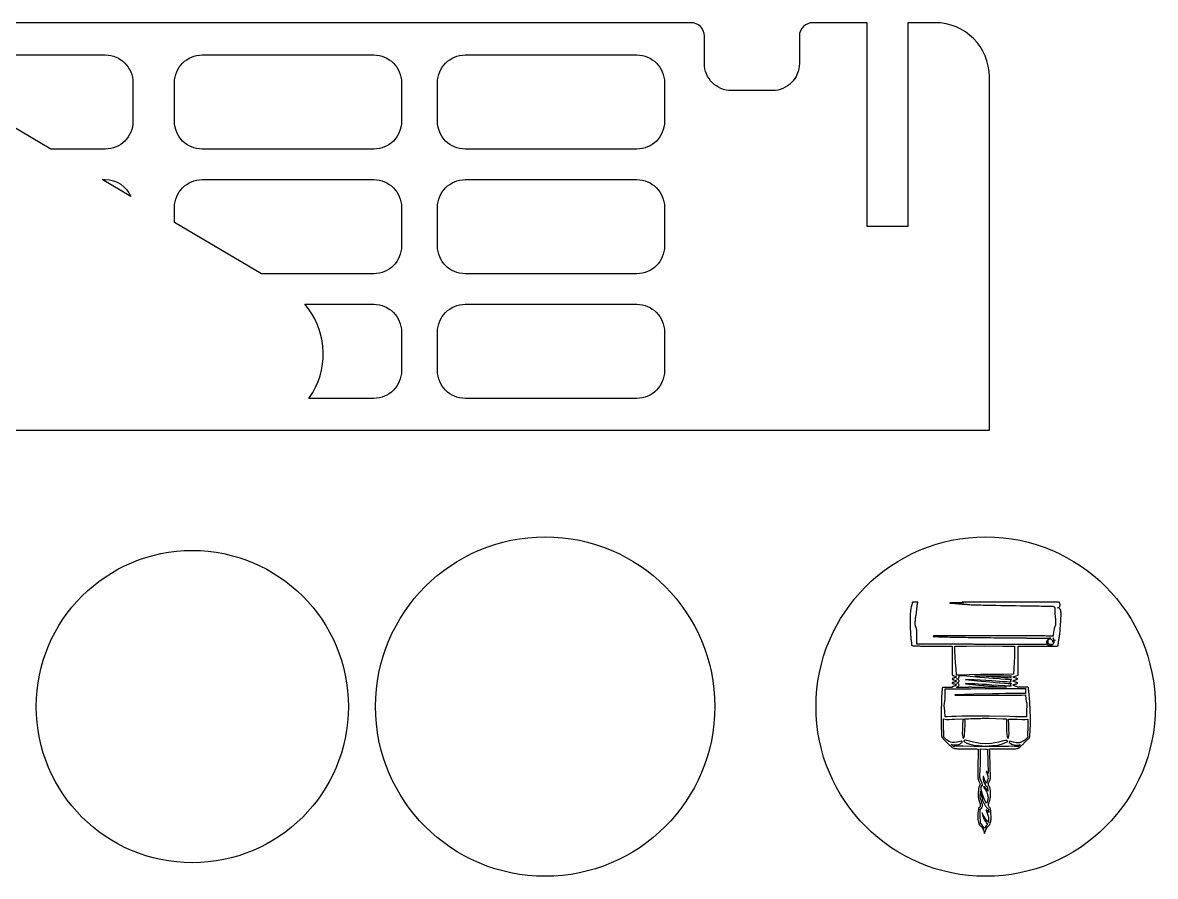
# Model space of a CAD drawing. Extents: x -250 to 250, y -318 to 318.
# Drawn here: x -38.2 to 45.2, y -255.8 to -192.9 of the extents above; entities that cross this region are included whole.
import ezdxf

# ---------------------------------------------------------------- set-up
doc = ezdxf.new("R2010")
doc.units = 0
doc.layers.get('0').update_dxf_attribs({"linetype": 'CONTINUOUS'})

msp = doc.modelspace()

# ---------------------------------------------------------------- linework, layer by layer
for points in [[(-68.004, -222.892), (32.996, -222.892), (32.996, -196.892), (32.975, -196.483), (32.915, -196.086), (32.816, -195.702), (32.682, -195.335), (32.513, -194.985), (32.313, -194.655), (32.083, -194.348), (31.824, -194.063), (31.54, -193.805), (31.232, -193.575), (30.903, -193.375), (30.553, -193.206), (30.186, -193.072), (29.802, -192.973), (29.405, -192.913), (28.996, -192.892), (28.996, -192.892), (26.996, -192.892), (26.996, -207.892), (23.996, -207.892), (23.996, -192.892), (19.996, -192.892), (19.795, -192.912), (19.607, -192.971), (19.437, -193.063), (19.289, -193.185), (19.167, -193.333), (19.075, -193.503), (19.016, -193.69), (18.996, -193.892), (18.996, -195.892), (18.986, -196.096), (18.955, -196.295), (18.906, -196.487), (18.839, -196.67), (18.755, -196.845), (18.655, -197.01), (18.539, -197.164), (18.41, -197.306), (18.268, -197.435), (18.114, -197.55), (17.949, -197.651), (17.775, -197.735), (17.591, -197.802), (17.399, -197.851), (17.201, -197.882), (16.996, -197.892), (13.996, -197.892), (13.792, -197.882), (13.593, -197.851), (13.401, -197.802), (13.218, -197.735), (13.043, -197.651), (12.878, -197.55), (12.724, -197.435), (12.582, -197.306), (12.453, -197.164), (12.338, -197.01), (12.237, -196.845), (12.153, -196.67), (12.086, -196.487), (12.037, -196.295), (12.006, -196.096), (11.996, -195.892), (11.996, -193.892), (11.976, -193.69), (11.917, -193.503), (11.825, -193.333), (11.703, -193.185), (11.555, -193.063), (11.385, -192.971), (11.198, -192.912), (10.996, -192.892), (-52.053, -192.892)], [(-44.793, -195.27), (-32.146, -195.27), (-31.938, -195.281), (-31.736, -195.312), (-31.541, -195.362), (-31.354, -195.431), (-31.175, -195.517), (-31.007, -195.62), (-30.85, -195.738), (-30.705, -195.869), (-30.573, -196.015), (-30.455, -196.172), (-30.353, -196.34), (-30.267, -196.518), (-30.198, -196.705), (-30.147, -196.9), (-30.116, -197.102), (-30.106, -197.31), (-30.106, -200.166), (-30.116, -200.374), (-30.147, -200.576), (-30.198, -200.771), (-30.267, -200.958), (-30.353, -201.136), (-30.455, -201.304), (-30.573, -201.461), (-30.705, -201.607), (-30.85, -201.738), (-31.007, -201.856), (-31.175, -201.959), (-31.354, -202.045), (-31.541, -202.114), (-31.736, -202.164), (-31.938, -202.195), (-32.146, -202.206), (-32.146, -202.206), (-36.164, -202.206), (-46.448, -196.126)]]:
    msp.add_lwpolyline(points)
for points in [[(-25.006, -195.27), (-12.359, -195.27), (-12.151, -195.281), (-11.949, -195.312), (-11.754, -195.362), (-11.567, -195.431), (-11.389, -195.517), (-11.221, -195.62), (-11.064, -195.738), (-10.918, -195.869), (-10.787, -196.015), (-10.669, -196.172), (-10.566, -196.34), (-10.48, -196.518), (-10.411, -196.705), (-10.361, -196.9), (-10.33, -197.102), (-10.319, -197.31), (-10.319, -200.166), (-10.33, -200.374), (-10.361, -200.576), (-10.411, -200.771), (-10.48, -200.958), (-10.566, -201.136), (-10.669, -201.304), (-10.787, -201.461), (-10.918, -201.607), (-11.064, -201.738), (-11.221, -201.856), (-11.389, -201.959), (-11.567, -202.045), (-11.754, -202.114), (-11.949, -202.164), (-12.151, -202.195), (-12.359, -202.206), (-25.006, -202.206), (-25.214, -202.195), (-25.416, -202.164), (-25.611, -202.114), (-25.798, -202.045), (-25.976, -201.959), (-26.145, -201.856), (-26.302, -201.738), (-26.447, -201.607), (-26.579, -201.461), (-26.696, -201.304), (-26.799, -201.136), (-26.885, -200.958), (-26.954, -200.771), (-27.004, -200.576), (-27.035, -200.374), (-27.046, -200.166), (-27.046, -197.31), (-27.035, -197.102), (-27.004, -196.9), (-26.954, -196.705), (-26.885, -196.518), (-26.799, -196.34), (-26.696, -196.172), (-26.579, -196.015), (-26.447, -195.869), (-26.302, -195.738), (-26.145, -195.62), (-25.976, -195.517), (-25.798, -195.431), (-25.611, -195.362), (-25.416, -195.312), (-25.214, -195.281), (-25.006, -195.27)], [(-5.628, -195.27), (7.019, -195.27), (7.227, -195.281), (7.429, -195.312), (7.624, -195.362), (7.811, -195.431), (7.99, -195.517), (8.158, -195.62), (8.315, -195.738), (8.46, -195.869), (8.592, -196.015), (8.71, -196.172), (8.812, -196.34), (8.898, -196.518), (8.967, -196.705), (9.018, -196.9), (9.049, -197.102), (9.059, -197.31), (9.059, -200.166), (9.049, -200.374), (9.018, -200.576), (8.967, -200.771), (8.898, -200.958), (8.812, -201.136), (8.71, -201.304), (8.592, -201.461), (8.46, -201.607), (8.315, -201.738), (8.158, -201.856), (7.99, -201.959), (7.811, -202.045), (7.624, -202.114), (7.429, -202.164), (7.227, -202.195), (7.019, -202.206), (-5.628, -202.206), (-5.835, -202.195), (-6.037, -202.164), (-6.233, -202.114), (-6.42, -202.045), (-6.598, -201.959), (-6.766, -201.856), (-6.923, -201.738), (-7.068, -201.607), (-7.2, -201.461), (-7.318, -201.304), (-7.42, -201.136), (-7.507, -200.958), (-7.575, -200.771), (-7.626, -200.576), (-7.657, -200.374), (-7.667, -200.166), (-7.667, -197.31), (-7.657, -197.102), (-7.626, -196.9), (-7.575, -196.705), (-7.507, -196.518), (-7.42, -196.34), (-7.318, -196.172), (-7.2, -196.015), (-7.068, -195.869), (-6.923, -195.738), (-6.766, -195.62), (-6.598, -195.517), (-6.42, -195.431), (-6.233, -195.362), (-6.037, -195.312), (-5.835, -195.281), (-5.628, -195.27)], [(-32.369, -204.45), (-32.146, -204.45), (-31.837, -204.473), (-31.542, -204.541), (-31.266, -204.65), (-31.01, -204.797), (-30.779, -204.978), (-30.577, -205.19), (-30.406, -205.429), (-30.27, -205.691), (-32.369, -204.45)], [(-27.046, -207.597), (-27.046, -206.489), (-27.035, -206.282), (-27.004, -206.08), (-26.954, -205.885), (-26.885, -205.697), (-26.799, -205.519), (-26.696, -205.351), (-26.579, -205.194), (-26.447, -205.049), (-26.302, -204.917), (-26.145, -204.799), (-25.976, -204.697), (-25.798, -204.611), (-25.611, -204.542), (-25.416, -204.491), (-25.214, -204.46), (-25.006, -204.45), (-12.359, -204.45), (-12.151, -204.46), (-11.949, -204.491), (-11.754, -204.542), (-11.567, -204.611), (-11.389, -204.697), (-11.221, -204.799), (-11.064, -204.917), (-10.918, -205.049), (-10.787, -205.194), (-10.669, -205.351), (-10.566, -205.519), (-10.48, -205.697), (-10.411, -205.885), (-10.361, -206.08), (-10.33, -206.282), (-10.319, -206.489), (-10.319, -209.345), (-10.33, -209.553), (-10.361, -209.755), (-10.411, -209.95), (-10.48, -210.137), (-10.566, -210.315), (-10.669, -210.484), (-10.787, -210.641), (-10.918, -210.786), (-11.064, -210.918), (-11.221, -211.035), (-11.389, -211.138), (-11.567, -211.224), (-11.754, -211.293), (-11.949, -211.343), (-12.151, -211.374), (-12.359, -211.385), (-20.639, -211.385), (-27.046, -207.597)], [(-5.628, -204.45), (7.019, -204.45), (7.227, -204.46), (7.429, -204.491), (7.624, -204.542), (7.811, -204.611), (7.99, -204.697), (8.158, -204.799), (8.315, -204.917), (8.46, -205.049), (8.592, -205.194), (8.71, -205.351), (8.812, -205.519), (8.898, -205.697), (8.967, -205.885), (9.018, -206.08), (9.049, -206.282), (9.059, -206.489), (9.059, -209.345), (9.049, -209.553), (9.018, -209.755), (8.967, -209.95), (8.898, -210.137), (8.812, -210.315), (8.71, -210.484), (8.592, -210.641), (8.46, -210.786), (8.315, -210.918), (8.158, -211.035), (7.99, -211.138), (7.811, -211.224), (7.624, -211.293), (7.429, -211.343), (7.227, -211.374), (7.019, -211.385), (-5.628, -211.385), (-5.835, -211.374), (-6.037, -211.343), (-6.233, -211.293), (-6.42, -211.224), (-6.598, -211.138), (-6.766, -211.035), (-6.923, -210.918), (-7.068, -210.786), (-7.2, -210.641), (-7.318, -210.484), (-7.42, -210.315), (-7.507, -210.137), (-7.575, -209.95), (-7.626, -209.755), (-7.657, -209.553), (-7.667, -209.345), (-7.667, -206.489), (-7.657, -206.282), (-7.626, -206.08), (-7.575, -205.885), (-7.507, -205.697), (-7.42, -205.519), (-7.318, -205.351), (-7.2, -205.194), (-7.068, -205.049), (-6.923, -204.917), (-6.766, -204.799), (-6.598, -204.697), (-6.42, -204.611), (-6.233, -204.542), (-6.037, -204.491), (-5.835, -204.46), (-5.628, -204.45)], [(-16.862, -220.136), (-16.645, -219.733), (-16.464, -219.32), (-16.318, -218.899), (-16.208, -218.473), (-16.132, -218.043), (-16.091, -217.612), (-16.083, -217.18), (-16.108, -216.751), (-16.166, -216.326), (-16.255, -215.907), (-16.376, -215.496), (-16.528, -215.095), (-16.711, -214.706), (-16.924, -214.33), (-17.166, -213.971), (-17.437, -213.629), (-12.359, -213.629), (-12.151, -213.639), (-11.949, -213.67), (-11.754, -213.721), (-11.567, -213.79), (-11.389, -213.876), (-11.221, -213.978), (-11.064, -214.096), (-10.918, -214.228), (-10.787, -214.373), (-10.669, -214.53), (-10.566, -214.698), (-10.48, -214.877), (-10.411, -215.064), (-10.361, -215.259), (-10.33, -215.461), (-10.319, -215.669), (-10.319, -218.524), (-10.33, -218.732), (-10.361, -218.934), (-10.411, -219.129), (-10.48, -219.316), (-10.566, -219.495), (-10.669, -219.663), (-10.787, -219.82), (-10.918, -219.965), (-11.064, -220.097), (-11.221, -220.215), (-11.389, -220.317), (-11.567, -220.403), (-11.754, -220.472), (-11.949, -220.523), (-12.151, -220.554), (-12.359, -220.564), (-17.146, -220.564), (-16.862, -220.136)], [(-5.628, -213.629), (7.019, -213.629), (7.227, -213.639), (7.429, -213.67), (7.624, -213.721), (7.811, -213.79), (7.99, -213.876), (8.158, -213.978), (8.315, -214.096), (8.46, -214.228), (8.592, -214.373), (8.71, -214.53), (8.812, -214.698), (8.898, -214.877), (8.967, -215.064), (9.018, -215.259), (9.049, -215.461), (9.059, -215.669), (9.059, -218.524), (9.049, -218.732), (9.018, -218.934), (8.967, -219.129), (8.898, -219.316), (8.812, -219.495), (8.71, -219.663), (8.592, -219.82), (8.46, -219.965), (8.315, -220.097), (8.158, -220.215), (7.99, -220.317), (7.811, -220.403), (7.624, -220.472), (7.429, -220.523), (7.227, -220.554), (7.019, -220.564), (-5.628, -220.564), (-5.835, -220.554), (-6.037, -220.523), (-6.233, -220.472), (-6.42, -220.403), (-6.598, -220.317), (-6.766, -220.215), (-6.923, -220.097), (-7.068, -219.965), (-7.2, -219.82), (-7.318, -219.663), (-7.42, -219.495), (-7.507, -219.316), (-7.575, -219.129), (-7.626, -218.934), (-7.657, -218.732), (-7.667, -218.524), (-7.667, -215.669), (-7.657, -215.461), (-7.626, -215.259), (-7.575, -215.064), (-7.507, -214.877), (-7.42, -214.698), (-7.318, -214.53), (-7.2, -214.373), (-7.068, -214.228), (-6.923, -214.096), (-6.766, -213.978), (-6.598, -213.876), (-6.42, -213.79), (-6.233, -213.721), (-6.037, -213.67), (-5.835, -213.639), (-5.628, -213.629)], [(30.445, -239.135), (30.445, -238.8), (30.566, -238.8), (30.562, -238.806), (30.992, -238.806), (30.993, -238.798), (31.319, -238.796), (32.658, -238.793), (33.998, -238.805), (34.075, -238.806), (34.85, -238.806), (34.851, -239.148), (34.839, -239.566), (34.811, -240.004), (34.76, -240.877), (34.067, -240.882), (32.357, -240.903), (30.652, -240.941), (30.636, -240.934), (30.583, -240.934), (30.558, -240.487), (30.511, -240.034), (30.466, -239.581), (30.445, -239.135)], [(34.594, -241.761), (34.557, -241.758), (34.451, -241.75), (34.343, -241.744), (34.128, -241.731), (34.106, -241.73), (33.172, -241.668), (32.778, -241.641), (32.481, -241.621), (31.899, -241.588), (31.583, -241.574), (31.24, -241.562), (31.225, -241.567), (31.235, -241.574), (32.246, -241.676), (33.27, -241.761), (33.293, -241.763), (33.745, -241.805), (34.245, -241.838), (33.481, -241.837), (32.693, -241.846), (31.904, -241.844), (31.712, -241.843), (31.712, -241.837), (31.459, -241.837), (31.461, -241.841), (30.629, -241.841), (30.579, -241.821), (30.684, -241.78), (30.72, -241.756), (30.755, -241.715), (30.766, -241.671), (30.756, -241.628), (30.724, -241.588), (30.685, -241.561), (30.581, -241.52), (30.686, -241.478), (30.73, -241.447), (30.736, -241.44), (30.761, -241.404), (30.768, -241.369), (30.749, -241.31), (30.687, -241.26), (30.583, -241.218), (30.688, -241.177), (30.722, -241.155), (30.747, -241.13), (30.77, -241.068), (30.761, -241.028), (30.734, -240.99), (30.719, -240.978), (31.341, -240.986), (32.303, -241.081), (33.275, -241.161), (33.455, -241.176), (33.741, -241.2), (33.838, -241.208), (34.194, -241.234), (34.194, -241.234), (34.38, -241.248), (34.632, -241.266), (34.592, -241.293), (34.561, -241.332), (34.551, -241.374), (34.562, -241.419), (34.598, -241.461), (34.45, -241.45), (34.273, -241.44), (34.13, -241.431), (34.035, -241.425), (33.174, -241.368), (31.88, -241.287), (31.242, -241.263), (31.227, -241.267), (31.238, -241.274), (32.12, -241.365), (33.018, -241.439), (33.018, -241.439), (33.273, -241.461), (33.433, -241.474), (33.71, -241.497), (33.768, -241.502), (34.107, -241.528), (34.378, -241.548), (34.632, -241.566), (34.631, -241.566), (34.604, -241.583), (34.563, -241.627), (34.549, -241.675), (34.559, -241.72), (34.594, -241.761)], [(34.603, -241.162), (34.397, -241.147), (34.254, -241.139), (34.132, -241.132), (33.873, -241.114), (33.176, -241.068), (31.93, -240.99), (32.058, -240.991), (32.06, -240.991), (32.297, -240.997), (32.363, -240.992), (34.07, -240.992), (34.597, -240.989), (34.564, -241.029), (34.553, -241.072), (34.565, -241.119), (34.603, -241.162)], [(29.679, -243.027), (29.725, -242.849), (29.746, -242.667), (29.74, -242.298), (29.739, -241.953), (30.001, -241.949), (30.612, -241.949), (31.623, -241.943), (32.694, -241.935), (33.66, -241.933), (34.083, -241.932), (34.756, -241.93), (35.193, -241.93), (35.388, -241.924), (35.442, -241.925), (35.65, -241.926), (35.651, -242.111), (35.665, -242.297), (35.663, -242.3), (35.374, -242.288), (34.927, -242.29), (34.51, -242.298), (34.157, -242.302), (33.716, -242.307), (33.224, -242.313), (31.845, -242.336), (30.47, -242.38), (30.446, -242.392), (30.47, -242.404), (31.847, -242.422), (33.227, -242.423), (33.531, -242.421), (34.696, -242.414), (35.354, -242.41), (35.662, -242.394), (35.679, -242.701), (35.707, -242.852), (35.753, -243), (35.761, -243.142), (35.742, -243.57), (35.728, -243.785), (35.725, -244), (35.728, -244.021), (35.56, -244.021), (35.232, -244.005), (34.913, -244), (34.495, -243.982), (32.994, -243.97), (30.96, -243.972), (30.542, -243.988), (30.223, -243.99), (29.895, -244.004), (29.746, -244.003), (29.71, -243.585), (29.676, -243.17), (29.679, -243.027)], [(31.861, -246.192), (31.046, -246.177), (30.744, -246.169), (30.594, -246.171), (30.445, -246.187), (30.351, -246.207), (30.302, -246.157), (30.174, -246.04), (30.391, -246.082), (30.608, -246.074), (30.712, -246.05), (30.811, -246.012), (30.903, -245.959), (30.986, -245.89), (31.001, -245.859), (30.994, -245.829), (30.97, -245.807), (30.937, -245.804), (30.603, -245.889), (30.437, -245.911), (30.258, -245.903), (30.145, -245.876), (30.038, -245.833), (29.843, -245.711), (29.629, -245.502), (29.642, -245.432), (29.648, -245.361), (29.638, -245.123), (29.618, -244.887), (29.616, -244.524), (29.622, -244.162), (29.825, -244.197), (30.037, -244.2), (30.246, -244.19), (30.426, -244.182), (31.056, -244.165), (31.025, -244.531), (31.016, -244.898), (31.012, -244.983), (31.012, -244.985), (31.002, -245.187), (31.002, -245.195), (31.002, -245.263), (31.002, -245.267), (31.03, -245.479), (31.031, -245.484), (31.038, -245.507), (31.063, -245.573), (31.079, -245.582), (31.094, -245.573), (31.107, -245.545), (31.152, -245.417), (31.171, -245.284), (31.181, -245.01), (31.202, -244.586), (31.205, -244.373), (31.195, -244.162), (31.194, -244.16), (31.465, -244.152), (31.638, -244.146), (31.638, -244.146), (32.279, -244.125), (32.311, -244.13), (32.354, -244.122), (32.46, -244.118), (32.504, -244.117), (32.727, -244.112), (32.951, -244.118), (33.989, -244.16), (34.259, -244.169), (34.248, -244.38), (34.249, -244.594), (34.268, -245.019), (34.276, -245.308), (34.299, -245.448), (34.351, -245.582), (34.371, -245.59), (34.382, -245.582), (34.432, -245.421), (34.447, -245.252), (34.433, -244.908), (34.43, -244.714), (34.43, -244.681), (34.425, -244.507), (34.404, -244.232), (34.398, -244.174), (34.436, -244.176), (34.632, -244.182), (35.028, -244.195), (35.423, -244.216), (35.623, -244.213), (35.814, -244.183), (35.832, -244.209), (35.836, -244.557), (35.831, -244.905), (35.803, -245.214), (35.798, -245.37), (35.817, -245.52), (35.602, -245.728), (35.532, -245.776), (35.532, -245.776), (35.372, -245.863), (35.364, -245.866), (35.285, -245.895), (35.27, -245.899), (35.186, -245.917), (34.968, -245.922), (34.766, -245.884), (34.508, -245.814), (34.468, -245.821), (34.443, -245.857), (34.457, -245.9), (34.564, -245.984), (34.684, -246.043), (34.824, -246.083), (34.971, -246.097), (35.121, -246.087), (35.269, -246.054), (35.153, -246.16), (35.14, -246.171), (35.091, -246.221), (35.014, -246.204), (34.984, -246.199), (34.938, -246.192), (34.898, -246.188), (34.865, -246.185), (34.817, -246.182), (34.396, -246.186), (33.581, -246.197), (32.721, -246.191), (31.861, -246.192)], [(33.254, -246.134), (33.61, -246.086), (33.974, -246), (34.143, -245.936), (34.294, -245.853), (34.322, -245.817), (34.32, -245.78), (34.292, -245.752), (34.243, -245.745), (34.194, -245.753), (33.931, -245.805), (33.671, -245.873), (33.409, -245.936), (33.139, -245.978), (32.722, -245.99), (32.305, -245.975), (32.062, -245.938), (31.826, -245.88), (31.519, -245.799), (31.202, -245.736), (31.19, -245.736), (31.147, -245.747), (31.123, -245.775), (31.123, -245.81), (31.15, -245.843), (31.335, -245.943), (31.546, -246.017), (31.872, -246.088), (32.188, -246.131), (32.451, -246.156), (32.721, -246.165), (32.991, -246.157), (33.254, -246.134)], [(32.297, -248.475), (32.297, -248.275), (32.297, -248.251), (32.299, -248.204), (32.299, -248.188), (32.299, -248.188), (32.299, -248.187), (32.304, -248.058), (32.304, -248.058), (32.306, -248), (32.306, -248), (32.33, -247.45), (32.331, -247.415), (32.332, -247.129), (32.332, -247.031), (32.333, -246.856), (32.333, -246.843), (32.333, -246.785), (32.333, -246.702), (32.333, -246.672), (32.333, -246.583), (32.333, -246.519), (32.333, -246.5), (32.33, -246.374), (32.717, -246.382), (32.72, -246.382), (32.724, -246.382), (32.86, -246.381), (32.878, -247.301), (32.912, -248.18), (32.911, -248.179), (32.911, -248.179), (32.91, -248.178), (32.819, -248.068), (32.779, -248.034), (32.766, -248.045), (32.827, -248.199), (32.871, -248.36), (32.883, -248.462), (32.903, -248.562), (32.838, -248.739), (32.78, -248.924), (32.728, -248.833), (32.642, -248.624), (32.562, -248.413), (32.549, -248.405), (32.539, -248.414), (32.533, -248.486), (32.533, -248.499), (32.537, -248.577), (32.537, -248.578), (32.537, -248.578), (32.543, -248.621), (32.55, -248.667), (32.556, -248.691), (32.573, -248.758), (32.637, -248.92), (32.642, -248.931), (32.683, -249.005), (32.689, -249.014), (32.732, -249.075), (32.739, -249.084), (32.789, -249.142), (32.801, -249.153), (32.858, -249.203), (32.893, -249.49), (32.852, -249.418), (32.841, -249.401), (32.801, -249.343), (32.795, -249.334), (32.684, -249.213), (32.565, -249.135), (32.552, -249.148), (32.581, -249.202), (32.585, -249.207), (32.704, -249.378), (32.761, -249.465), (32.806, -249.56), (32.807, -249.56), (32.808, -249.563), (32.856, -249.75), (32.91, -249.933), (32.875, -250.105), (32.826, -250.274), (32.792, -250.387), (32.661, -250.165), (32.614, -250.062), (32.601, -250.03), (32.573, -249.958), (32.56, -249.924), (32.534, -249.851), (32.525, -249.823), (32.496, -249.733), (32.496, -249.732), (32.496, -249.732), (32.412, -249.472), (32.412, -249.472), (32.385, -249.394), (32.383, -249.391), (32.382, -249.348), (32.38, -249.312), (32.384, -249.235), (32.38, -249.159), (32.428, -249.107), (32.45, -249.045), (32.48, -249.079), (32.495, -249.075), (32.496, -249.027), (32.462, -248.908), (32.456, -248.893), (32.434, -248.839), (32.34, -248.638), (32.31, -248.551), (32.297, -248.475)], [(32.686, -252.152), (32.662, -252.194), (32.641, -252.239), (32.597, -252.156), (32.523, -252.051), (32.438, -251.951), (32.327, -251.865), (32.33, -251.851), (32.331, -251.668), (32.33, -251.619), (32.327, -251.481), (32.32, -251.271), (32.32, -251.271), (32.317, -251.137), (32.317, -251.126), (32.317, -251.038), (32.317, -251.038), (32.317, -251.038), (32.318, -250.987), (32.318, -250.986), (32.318, -250.986), (32.32, -250.922), (32.319, -250.921), (32.326, -250.82), (32.329, -250.791), (32.408, -250.738), (32.433, -250.703), (32.44, -250.693), (32.461, -250.645), (32.463, -250.639), (32.476, -250.587), (32.476, -250.584), (32.481, -250.533), (32.48, -250.49), (32.479, -250.472), (32.467, -250.41), (32.383, -250.147), (32.348, -250.015), (32.327, -249.878), (32.324, -249.803), (32.326, -249.75), (32.326, -249.75), (32.329, -249.654), (32.332, -249.625), (32.34, -249.525), (32.341, -249.513), (32.341, -249.513), (32.343, -249.491), (32.36, -249.549), (32.368, -249.637), (32.372, -249.661), (32.382, -249.733), (32.386, -249.753), (32.403, -249.84), (32.405, -249.849), (32.43, -249.948), (32.432, -249.956), (32.497, -250.159), (32.498, -250.16), (32.498, -250.161), (32.585, -250.361), (32.601, -250.392), (32.62, -250.429), (32.644, -250.47), (32.665, -250.504), (32.691, -250.544), (32.712, -250.576), (32.741, -250.614), (32.763, -250.642), (32.795, -250.678), (32.817, -250.702), (32.854, -250.738), (32.873, -250.755), (32.933, -250.802), (32.935, -250.82), (32.943, -251.068), (32.849, -250.943), (32.743, -250.849), (32.733, -250.857), (32.777, -250.959), (32.866, -251.177), (32.888, -251.246), (32.912, -251.33), (32.912, -251.33), (32.941, -251.414), (32.941, -251.712), (32.943, -251.796), (32.828, -251.661), (32.715, -251.529), (32.579, -251.318), (32.473, -251.09), (32.465, -251.092), (32.493, -251.239), (32.522, -251.355), (32.553, -251.446), (32.556, -251.455), (32.589, -251.53), (32.6, -251.55), (32.646, -251.629), (32.724, -251.739), (32.733, -251.75), (32.753, -251.776), (32.758, -251.78), (32.785, -251.811), (32.89, -251.897), (32.89, -251.897), (32.89, -251.897), (32.89, -251.897), (32.867, -251.919), (32.839, -251.947), (32.837, -251.948), (32.827, -251.96), (32.755, -252.049), (32.686, -252.152)]]:
    msp.add_lwpolyline(points, close=True)
msp.add_lwpolyline([(32.772, -252.251), (32.772, -252.249), (32.773, -252.248, -0.03828), (32.85, -252.124, -0.055603), (32.918, -252.049), (32.969, -252.005, 0.057386), (33.038, -251.927, 0.131201), (33.054, -251.883), (33.054, -251.882), (33.08, -251.791, 0.051741), (33.119, -251.453, 0.033492), (33.09, -250.93), (33.083, -250.869), (33.076, -250.819), (33.074, -250.8), (33.073, -250.79), (33.051, -250.725), (33.045, -250.721), (33.038, -250.716), (33.032, -250.714), (33.03, -250.712), (33.009, -250.689), (32.991, -250.672, -0.116741), (32.953, -250.615, -0.079756), (32.933, -250.518, -0.052248), (32.938, -250.439, -0.034582), (32.966, -250.323, -0.006025), (32.976, -250.292, -0.002956), (32.998, -250.23, 0.026619), (33.049, -250.059, 0.038185), (33.069, -249.936, 0.049725), (33.059, -249.317, 0.14696), (32.975, -249.122), (32.961, -249.105, -0.086774), (32.932, -249.057, -0.082829), (32.92, -248.999), (32.922, -248.96, -0.048927), (32.934, -248.895, -0.030841), (32.971, -248.797, -0.00641), (32.995, -248.743, 0.006037), (33.019, -248.693, 0.043129), (33.061, -248.571, 0.048319), (33.078, -248.458, 0.011716), (33.079, -248.414, 0.009427), (33.078, -248.36, 0.005896), (33.077, -248.32, 0.002976), (33.072, -248.241, -0.008884), (33.066, -248.117, -0.00273), (33.055, -247.714), (33.054, -247.652), (33.051, -247.528), (33.05, -247.463, 0.004592), (33.025, -246.656, 0.014018), (33.007, -246.392, -0.342309), (33.011, -246.379), (33.047, -246.378), (33.093, -246.376), (33.14, -246.375), (33.187, -246.374, -0.000836), (33.303, -246.371, -0.001399), (33.372, -246.369, -0.003168), (33.488, -246.368, -0.003657), (33.588, -246.368, 0.001031), (33.787, -246.369, 0.000667), (34.095, -246.37, 0.000431), (34.193, -246.37, -0.00093), (34.403, -246.37, -0.002389), (34.443, -246.371, -0.001591), (34.504, -246.372), (34.609, -246.374), (34.619, -246.374, 0.030673), (35.017, -246.355, 0.11215), (35.121, -246.319), (35.174, -246.285), (35.23, -246.241), (35.234, -246.238), (35.261, -246.214), (35.266, -246.21, 0.004506), (35.348, -246.137, 0.004659), (35.427, -246.066, 0.002985), (35.474, -246.022, 0.002777), (35.523, -245.974), (35.561, -245.938), (35.564, -245.935), (35.831, -245.666), (35.859, -245.638), (35.874, -245.624), (35.89, -245.61, 0.049043), (35.945, -245.554, 0.121556), (35.959, -245.525), (35.96, -245.515, -0.003867), (35.963, -245.481, -0.002586), (35.967, -245.431), (35.969, -245.402), (35.975, -245.342, 0.017953), (36.017, -244.44, 0.015269), (35.996, -243.379, 0.00476), (35.985, -243.194, -0.003825), (35.975, -243.046), (35.972, -242.98), (35.97, -242.933, 0.005864), (35.947, -242.559, 0.010895), (35.928, -242.357, 0.002258), (35.922, -242.308, 0.001132), (35.909, -242.209, -0.002352), (35.891, -242.068, -0.004805), (35.883, -241.998, -0.005279), (35.882, -241.985, -0.000648), (35.873, -241.875), (35.865, -241.858), (35.861, -241.854), (35.828, -241.837), (35.825, -241.837), (35.75, -241.836), (35.65, -241.836), (35.062, -241.834), (35.062, -241.818), (35.061, -241.817), (35.033, -241.793, 0.039615), (35.019, -241.787, 0.00951), (34.958, -241.769), (34.906, -241.756, -0.037496), (34.784, -241.713, -0.144494), (34.758, -241.691), (34.755, -241.685), (34.754, -241.669), (34.755, -241.664), (34.786, -241.637, -0.042376), (34.822, -241.622, -0.017772), (34.911, -241.595, 0.000786), (34.982, -241.576, 0.005797), (34.992, -241.573), (35.062, -241.537), (35.063, -241.535), (35.065, -241.521), (35.064, -241.518), (35.035, -241.491, 0.039623), (35.021, -241.486, 0.009478), (34.96, -241.468), (34.908, -241.454, -0.037487), (34.786, -241.411, -0.144428), (34.76, -241.389), (34.757, -241.384), (34.756, -241.368), (34.757, -241.363), (34.788, -241.336, -0.042406), (34.824, -241.32, -0.017802), (34.912, -241.293, 0.000771), (34.984, -241.274, 0.0058), (34.994, -241.271), (35.064, -241.236), (35.065, -241.234), (35.067, -241.219), (35.067, -241.216), (35.038, -241.19, 0.039583), (35.023, -241.184, 0.009532), (34.962, -241.166), (34.937, -241.16, -0.033065), (34.789, -241.11, -0.150327), (34.762, -241.088), (34.759, -241.083), (34.757, -241.073), (35.116, -240.949), (35.116, -240.944), (35.116, -240.905), (35.116, -240.531), (35.116, -239.966), (35.116, -239.699), (35.115, -239.065), (35.115, -238.885), (35.115, -238.844), (35.116, -238.806), (37.98, -238.806), (38.052, -238.775), (38.056, -238.771), (38.062, -238.759), (38.063, -238.752, -0.005759), (38.067, -238.701, -0.005135), (38.073, -238.644, -0.004405), (38.08, -238.588, -0.003702), (38.09, -238.522, -0.003253), (38.1, -238.456, -0.001603), (38.122, -238.322, 0.011224), (38.169, -238.007, 0.009909), (38.207, -237.648, 0.002771), (38.213, -237.568, 0.001888), (38.221, -237.451, -0.000124), (38.236, -237.231, -0.001613), (38.237, -237.215, -0.001923), (38.241, -237.157, -0.001084), (38.25, -237.054), (38.251, -237.035, 0.02174), (38.276, -236.449, 0.043311), (38.25, -236.155, 0.397761), (38.022, -235.986, 0.444272), (38.199, -235.736, 0.017202), (38.181, -235.666, 0.018132), (38.159, -235.601), (38.141, -235.558), (30.978, -235.558), (30.979, -235.558), (30.98, -235.559, 0.013786), (31.04, -235.581, 0.011288), (31.113, -235.604), (31.121, -235.609), (31.016, -235.61), (30.81, -235.612), (30.697, -235.613), (30.644, -235.613), (30.551, -235.614), (30.478, -235.615, 0.003516), (30.08, -235.621, 0.174215), (30.073, -235.624), (30.071, -235.628), (30.074, -235.633), (30.076, -235.634), (30.093, -235.638), (30.109, -235.638, -0.00444), (30.196, -235.641, -0.003967), (30.294, -235.646, -0.003379), (30.389, -235.652, -0.002764), (30.505, -235.662, -0.003238), (30.769, -235.685, 0.001959), (30.928, -235.7, 0.002635), (31.07, -235.712, 0.003492), (31.177, -235.72, -0.047191), (31.336, -235.726, -0.007445), (31.414, -235.73), (31.426, -235.732), (31.44, -235.734, 0.025263), (31.546, -235.746, 0.006115), (31.986, -235.764, 0.002663), (33.464, -235.799, 0.001342), (36.396, -235.845, 0.001185), (37.497, -235.856, 0.006853), (37.687, -235.855), (37.708, -235.855), (37.736, -235.907), (37.746, -235.914), (37.753, -235.918), (37.76, -235.922), (37.806, -235.97), (37.809, -235.981), (37.81, -235.987), (37.81, -236.001, 0.008987), (37.808, -236.075, 0.008021), (37.809, -236.158, 0.006866), (37.813, -236.239, 0.005639), (37.819, -236.338, 0.007092), (37.842, -236.578, -0.003541), (37.854, -236.698, -0.013849), (37.871, -236.963, -0.021417), (37.87, -237.135, -0.004851), (37.868, -237.177, -0.004327), (37.864, -237.224, -0.012866), (37.857, -237.29, -0.083355), (37.854, -237.3, 0.059305), (37.757, -237.566, 0.046154), (37.706, -237.927), (37.698, -238.08), (37.625, -238.076, 0.007528), (37.307, -238.063, 0.005036), (36.832, -238.056, 0.000865), (36.713, -238.055, 0.000432), (36.473, -238.055, -0.000151), (36.332, -238.055, -0.000303), (36.262, -238.055, -0.000632), (36.151, -238.055, -0.000642), (36.043, -238.054, 0.000329), (35.418, -238.05, 0.000339), (34.812, -238.047, 0.000212), (34.48, -238.046, 0.000176), (34.078, -238.045), (34.019, -238.045), (33.922, -238.044), (33.797, -238.044), (33.756, -238.044), (33.703, -238.043), (33.658, -238.043), (33.612, -238.043), (33.519, -238.043), (33.399, -238.043), (33.236, -238.043), (33.084, -238.043), (32.86, -238.043, 0.002365), (28.896, -238.058, 0.176351), (28.845, -238.077), (28.843, -238.078), (28.841, -238.083), (28.841, -238.085), (28.847, -238.091), (28.849, -238.092, 0.093899), (28.861, -238.096, 0.017011), (28.928, -238.1, 0.002519), (30.24, -238.137, 0.002072), (31.834, -238.166, 0.000809), (32.6, -238.176, 0.000638), (33.57, -238.186, -0.000237), (33.78, -238.188, -0.000161), (34.09, -238.191), (34.153, -238.191), (34.281, -238.193, 0.000217), (34.56, -238.195, 0.000194), (34.871, -238.198), (35.08, -238.2), (35.153, -238.201), (35.19, -238.201), (35.237, -238.201), (35.248, -238.201), (35.333, -238.202), (35.454, -238.203), (35.526, -238.204, 0.000271), (35.638, -238.205, 0.000265), (35.753, -238.206, -0.001428), (35.919, -238.207, -0.000868), (36.192, -238.211, 0.000259), (36.555, -238.217, 0.000874), (36.663, -238.218, 0.004825), (37.173, -238.219, 0.007013), (37.525, -238.211, 0.765795), (37.419, -238.667, 0.765795), (37.74, -238.326, -0.13427), (37.704, -238.203), (37.704, -238.215), (37.704, -238.227, 0.387544), (37.845, -238.377, 0.428386), (37.681, -238.524, 0.773204), (37.244, -238.397, 0.773204), (37.564, -238.72, -0.129509), (37.679, -238.689), (37.629, -238.689), (37.573, -238.69), (37.522, -238.69), (37.459, -238.691), (37.419, -238.691), (37.337, -238.691), (37.3, -238.692), (37.28, -238.692), (37.254, -238.692), (37.234, -238.692, 0.00663), (37.025, -238.686, 0.00398), (36.676, -238.683, 0.00051), (36.607, -238.683, 0.000254), (36.47, -238.684, -0.000176), (36.355, -238.684, -0.000353), (36.298, -238.684, -0.000564), (36.225, -238.684, -0.000571), (36.153, -238.684, 0.0003), (35.88, -238.683, 0.000187), (35.442, -238.683), (35.391, -238.682), (35.289, -238.682, -0.000071), (34.997, -238.682, -0.000158), (34.866, -238.682), (34.819, -238.682), (34.681, -238.681), (34.611, -238.681), (34.563, -238.681), (34.519, -238.681), (34.487, -238.681), (34.443, -238.681), (34.401, -238.681), (34.343, -238.681), (34.314, -238.681), (34.252, -238.68, -0.000392), (34.058, -238.68, -0.000266), (33.77, -238.679), (33.71, -238.679), (33.588, -238.679), (32.161, -238.674, 0.000194), (32.017, -238.673, 0.000097), (31.731, -238.672, -0.00008), (31.471, -238.671, -0.00016), (31.341, -238.671, -0.000239), (31.184, -238.67, -0.000252), (31.036, -238.669, 0.000216), (30.435, -238.666, 0.000224), (29.857, -238.663), (29.85, -238.663), (29.148, -238.66, -0.000729), (29.081, -238.659, -0.00058), (28.996, -238.659), (28.95, -238.658), (28.823, -238.657), (28.054, -238.66), (28.04, -238.66), (27.883, -238.657), (27.805, -238.656), (27.641, -238.649, 0.008666), (27.647, -238.584, 0.008222), (27.65, -238.515, 0.011819), (27.657, -237.843, 0.033155), (27.638, -237.604, 0.018044), (27.62, -237.501, 0.019375), (27.595, -237.407, -0.113651), (27.543, -237.27, -0.021483), (27.538, -237.256, -0.008329), (27.534, -237.145, -0.010775), (27.534, -237.06, -0.016222), (27.542, -236.92, -0.011636), (27.563, -236.726, -0.002883), (27.573, -236.66, -0.001433), (27.593, -236.528), (27.669, -235.866), (27.673, -235.841), (27.685, -235.776), (27.695, -235.723), (27.705, -235.672), (27.706, -235.669), (27.707, -235.666), (27.722, -235.601), (27.733, -235.558), (27.326, -235.558), (27.325, -235.561), (27.323, -235.566, 0.048136), (27.301, -235.634, 0.006095), (27.19, -236.187, 0.026968), (27.162, -236.402, 0.01998), (27.151, -236.695, 0.005153), (27.152, -236.796, 0.002615), (27.158, -236.996, -0.002157), (27.162, -237.154, -0.002731), (27.165, -237.279), (27.165, -237.34, 0.007691), (27.179, -237.827, 0.014258), (27.198, -238.09, 0.002953), (27.205, -238.155, 0.00148), (27.22, -238.284, -0.003072), (27.24, -238.468, -0.00628), (27.249, -238.558, -0.012103), (27.254, -238.656, 0.007702), (27.257, -238.719), (27.267, -238.739), (27.272, -238.743), (27.337, -238.77, 0.041803), (27.388, -238.778, 0.007947), (27.657, -238.79, 0.003242), (28.013, -238.798, 0.003358), (28.356, -238.801, -0.005852), (28.699, -238.8, -0.000976), (28.869, -238.797), (28.898, -238.797, 0.001934), (29.298, -238.801, 0.001433), (29.838, -238.802), (30.246, -238.805), (30.246, -238.944), (30.246, -239.017), (30.246, -239.031), (30.246, -239.178), (30.246, -239.208), (30.246, -239.277), (30.246, -239.491), (30.246, -239.785), (30.246, -240.072), (30.246, -240.327), (30.246, -240.507), (30.246, -240.646), (30.246, -240.949), (30.302, -240.956), (30.307, -240.957, 0.021468), (30.321, -240.962, 0.004835), (30.386, -240.98, -0.051068), (30.551, -241.042, -0.317118), (30.566, -241.07), (30.565, -241.074), (30.543, -241.099, -0.060707), (30.509, -241.117, -0.022367), (30.408, -241.148), (30.366, -241.159), (30.327, -241.17), (30.257, -241.205), (30.256, -241.208), (30.254, -241.222), (30.255, -241.225), (30.284, -241.251, 0.039685), (30.298, -241.257, 0.009492), (30.359, -241.275), (30.384, -241.281, -0.033064), (30.532, -241.331, -0.150283), (30.559, -241.354), (30.562, -241.359), (30.563, -241.375), (30.562, -241.38), (30.531, -241.407, -0.042363), (30.495, -241.423, -0.017749), (30.406, -241.45), (30.383, -241.456, 0.031444), (30.273, -241.492, 0.158238), (30.255, -241.507), (30.254, -241.509), (30.252, -241.524), (30.253, -241.526), (30.256, -241.533, 0.126767), (30.275, -241.548, 0.034082), (30.357, -241.576), (30.409, -241.59, -0.037508), (30.531, -241.633, -0.144508), (30.557, -241.655), (30.56, -241.66), (30.561, -241.677), (30.56, -241.681), (30.528, -241.709, -0.042357), (30.493, -241.724, -0.017745), (30.404, -241.751), (30.381, -241.757, 0.031466), (30.271, -241.793, 0.157929), (30.253, -241.808), (30.252, -241.811), (30.25, -241.825), (30.25, -241.828), (30.254, -241.837, -0.483466), (30.249, -241.84, 0.000988), (30.205, -241.84, 0.000982), (30.16, -241.84, 0.015398), (29.576, -241.86, 0.167084), (29.525, -241.882), (29.521, -241.886), (29.514, -241.903), (29.513, -241.911, -0.004959), (29.512, -241.956, -0.004339), (29.51, -242.008, -0.003582), (29.507, -242.057, -0.002845), (29.502, -242.119, -0.002925), (29.491, -242.242, 0.002486), (29.482, -242.346, 0.011126), (29.469, -242.564, 0.007049), (29.46, -242.908), (29.458, -243.077), (29.458, -243.089, -0.001483), (29.457, -243.134, -0.000838), (29.455, -243.212, 0.000544), (29.453, -243.314, 0.00132), (29.452, -243.356, 0.004019), (29.45, -243.565, 0.000766), (29.45, -244.66, 0.003541), (29.45, -244.754, 0.002474), (29.453, -244.89), (29.454, -244.934), (29.455, -244.985, 0.007539), (29.46, -245.116, 0.005267), (29.471, -245.303, 0.002294), (29.473, -245.33, 0.001145), (29.477, -245.383), (29.483, -245.448), (29.486, -245.5), (29.531, -245.57), (29.558, -245.594), (29.57, -245.604), (29.58, -245.614), (29.589, -245.623), (29.592, -245.626, 0.00383), (29.954, -245.99, 0.01108), (30.083, -246.112, 0.0027), (30.124, -246.149, 0.002011), (30.18, -246.199), (30.2, -246.216), (30.219, -246.234, 0.074323), (30.312, -246.296, 0.062096), (30.437, -246.337, 0.026012), (30.561, -246.354, 0.018858), (30.733, -246.363, 0.004477), (30.789, -246.363, 0.002233), (30.903, -246.362, -0.003058), (31, -246.361, -0.001772), (31.168, -246.361), (31.212, -246.361, 0.000175), (31.444, -246.362, 0.000351), (31.56, -246.363, 0.000592), (31.704, -246.363, 0.00053), (31.864, -246.363, -0.003968), (31.951, -246.363, -0.003021), (32.065, -246.366), (32.186, -246.381, 0.003081), (32.183, -246.416, 0.002502), (32.18, -246.459, 0.008303), (32.168, -246.699, 0.00385), (32.156, -247.218, 0.000907), (32.153, -247.403, 0.00048), (32.149, -247.753, -0.001496), (32.144, -248.143, -0.007408), (32.142, -248.222), (32.138, -248.294, 0.044451), (32.149, -248.529, 0.069901), (32.189, -248.673, 0.006814), (32.201, -248.699, 0.003589), (32.225, -248.748), (32.226, -248.751, -0.05066), (32.298, -248.945, -0.105017), (32.302, -249.046), (32.294, -249.078), (32.277, -249.101), (32.257, -249.124), (32.23, -249.171), (32.23, -249.173), (32.229, -249.174, 0.058926), (32.216, -249.218, 0.011974), (32.184, -249.438, 0.049114), (32.173, -249.898, 0.071326), (32.241, -250.209), (32.251, -250.237, -0.045335), (32.317, -250.472, -0.098192), (32.315, -250.585, -0.059562), (32.296, -250.642, -0.088768), (32.272, -250.675), (32.267, -250.679), (32.23, -250.717), (32.229, -250.719), (32.228, -250.72), (32.227, -250.722), (32.197, -250.747), (32.186, -250.8, 0.034064), (32.146, -251.393, 0.053722), (32.186, -251.768, 0.013343), (32.209, -251.861, 0.063573), (32.217, -251.879), (32.221, -251.886), (32.221, -251.888, 0.123752), (32.227, -251.916, 0.061231), (32.261, -251.965), (32.287, -251.992), (32.327, -252.027), (32.342, -252.04, -0.056267), (32.43, -252.131, -0.041964), (32.522, -252.274, -0.042658), (32.644, -252.607, -0.045547), (32.772, -252.251)], format="xyb", close=True)
for centre, radius in [((0.267, -243.257), 12.5), ((32.723, -243.257), 12.5), ((-25.733, -243.257), 11.5)]:
    msp.add_circle(centre, radius)

doc.saveas('drawing.dxf')
